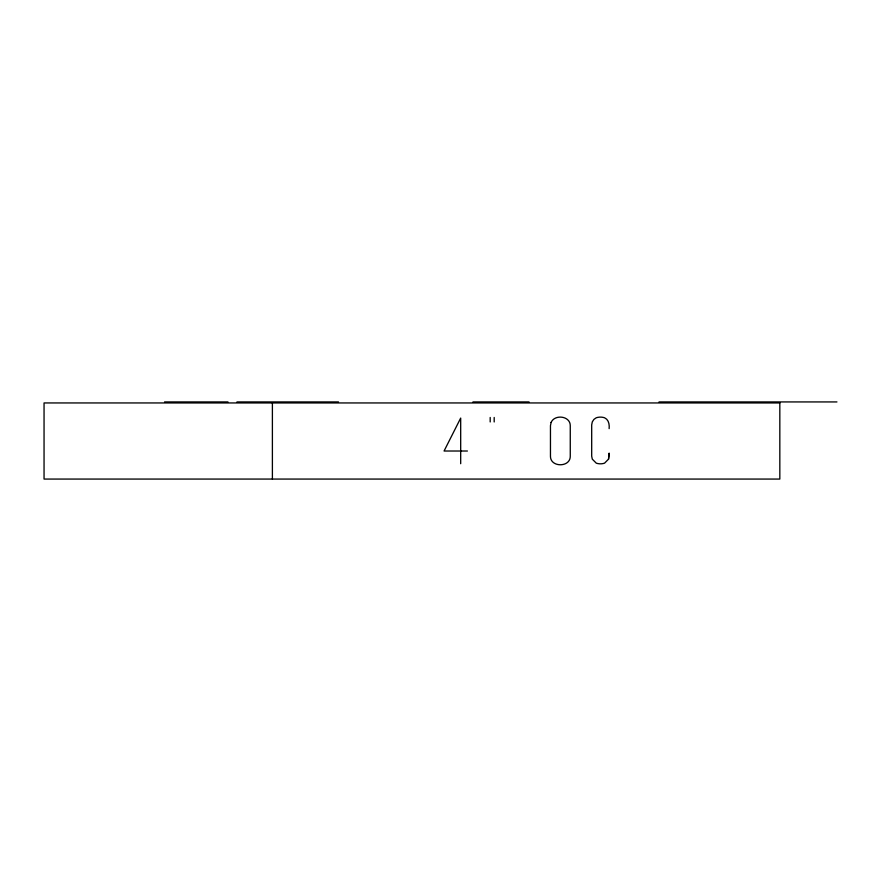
<?xml version="1.0" encoding="UTF-8"?>
<svg xmlns="http://www.w3.org/2000/svg" width="881" height="881" viewBox="0 0 881 881"><rect width="100%" height="100%" fill="white"/><g stroke="black" fill="none" stroke-linecap="round" stroke-linejoin="round"><path stroke-width="1.32" d="M608.54 459.144L609.134 453.308L608.54 459.144L604.542 463.175A13.325 13.325 0 0 1 596.294 463.175L592.296 459.144L591.691 456.16L591.691 424.895L592.296 421.878L593.915 419.4L596.294 417.759A13.325 13.325 0 0 1 604.542 417.759C608.727 419.62 609.553 424.521 609.134 428.629M164.549 401.934L227.981 401.934M236.945 401.934L338.491 401.934M472.943 401.934L529.04 401.934M659.01 401.934L836.95 401.934M467.415 451.017L444.068 451.017L460.686 418.079L460.686 463.714M494.186 417.462L494.186 421.955M490.188 417.462L490.188 421.955M272.394 402.947L272.394 479.066M551.099 422.451L550.46 425.71L550.46 456.303C550.394 467.58 570.326 467.569 570.26 456.303L570.26 425.71C570.359 415.854 554.656 414.059 551.099 422.451M779.828 402.947L44.05 402.947L44.05 479.066L779.828 479.066L779.828 402.947"/></g></svg>
